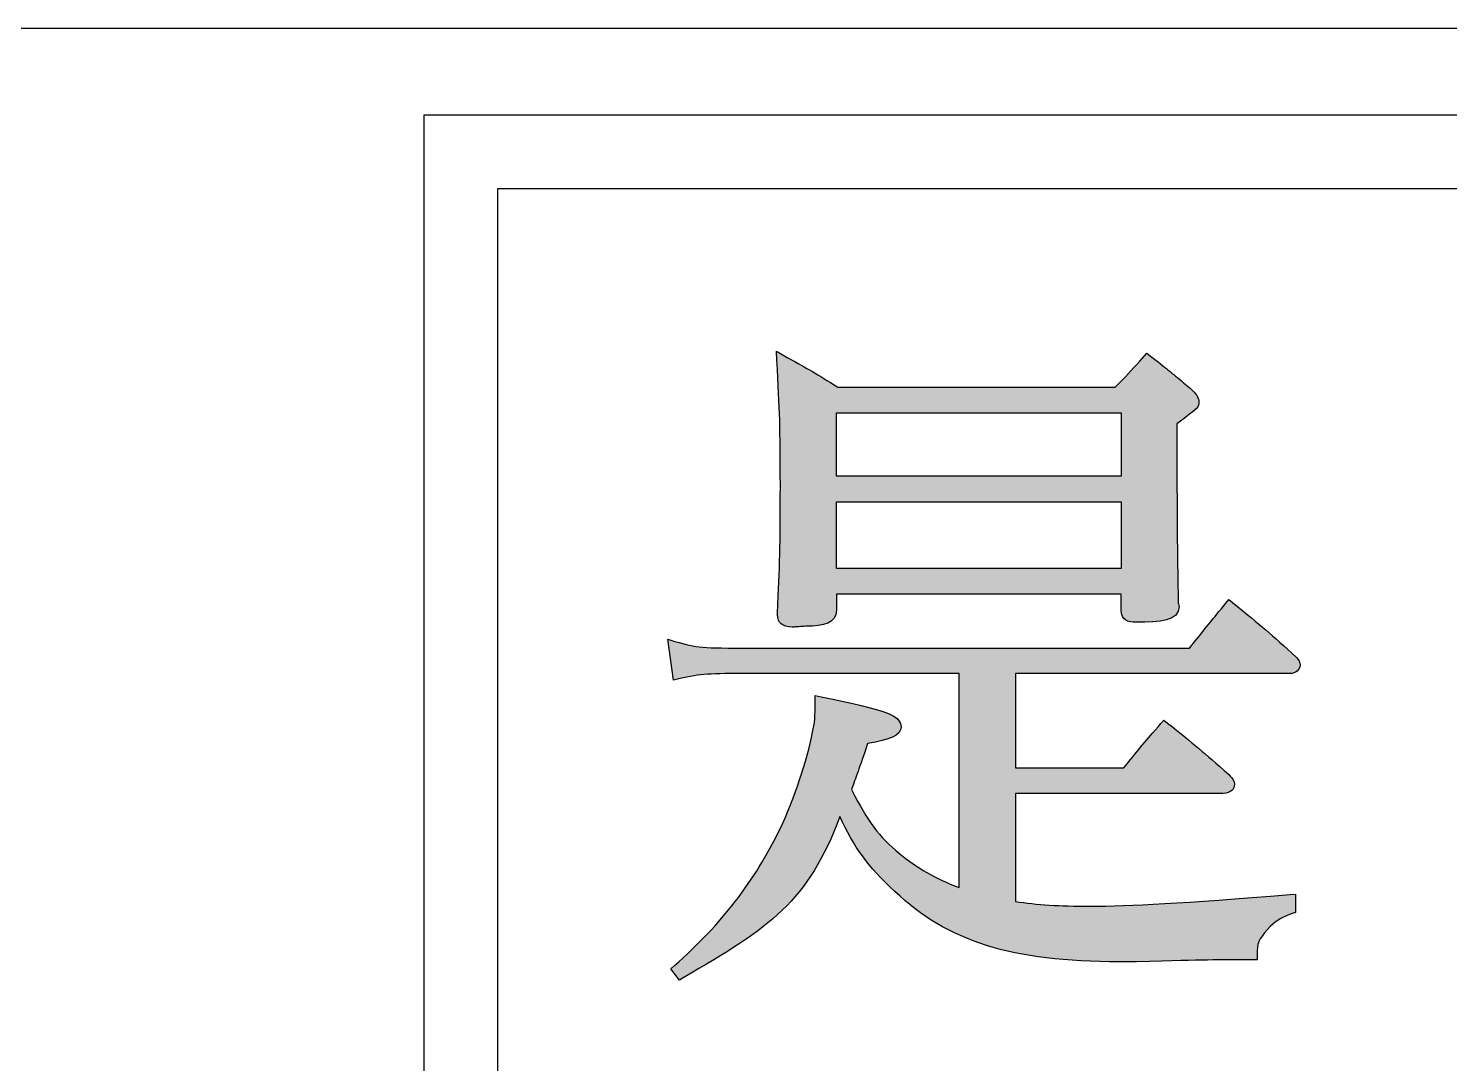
# Paper-space layout 'Layout1' of a CAD drawing. Extents: x -33 to 1767, y -6 to 331.
# Drawn here: x 304.59 to 353.11, y 275.52 to 310.86 of the extents above; entities that cross this region are included whole.
import ezdxf

# ---------------------------------------------------------------- set-up
doc = ezdxf.new("R2010")
doc.units = 0
doc.header["$LTSCALE"] = 10
doc.header["$MEASUREMENT"] = 0
doc.layers.add('E 立面标注尺寸', color=9, linetype='Continuous')
doc.layers.add('P图框', color=9, linetype='Continuous')

psp = doc.layouts.get("Layout1")

# ---------------------------------------------------------------- hatches: boundary and pattern name
at = {"layer": 'P图框', "lineweight": -3}
h = psp.add_hatch(color=256, dxfattribs=at)
edge = h.paths.add_edge_path()
edge.add_spline(control_points=[(343.845, 291.246), (343.823, 292.064), (343.798, 293.797), (343.798, 295.987), (343.798, 295.987), (343.798, 297.353), (343.798, 297.353)], knot_values=[14, 14, 14, 14, 15, 15, 15, 16, 16, 16, 16], degree=3, periodic=0)
edge.add_spline(control_points=[(343.798, 297.353), (344.546, 297.914), (344.546, 297.92), (344.546, 298.114)], knot_values=[16, 16, 16, 16, 17, 17, 17, 17], degree=3, periodic=0)
edge.add_spline(control_points=[(344.546, 298.114), (344.546, 298.276), (344.446, 298.377), (344.253, 298.569)], knot_values=[17, 17, 17, 17, 18, 18, 18, 18], degree=3, periodic=0)
edge.add_spline(control_points=[(344.253, 298.569), (344.253, 298.569), (344.022, 298.762), (344.022, 298.762)], knot_values=[18.00001, 18.00001, 18.00001, 18.00001, 19, 19, 19, 19], degree=3, periodic=0)
edge.add_spline(control_points=[(344.022, 298.762), (343.627, 299.091), (343.41, 299.273), (342.892, 299.672)], knot_values=[19, 19, 19, 19, 20, 20, 20, 20], degree=3, periodic=0)
edge.add_spline(control_points=[(342.892, 299.672), (342.892, 299.672), (342.77, 299.766), (342.77, 299.766)], knot_values=[20.00001, 20.00001, 20.00001, 20.00001, 20.99999, 20.99999, 20.99999, 20.99999], degree=3, periodic=0)
edge.add_spline(control_points=[(342.77, 299.766), (342.77, 299.766), (342.77, 299.766), (342.77, 299.766), (342.77, 299.766), (342.525, 299.494), (342.525, 299.494)], knot_values=[20.99999, 20.99999, 20.99999, 20.99999, 21, 21, 21, 22, 22, 22, 22], degree=3, periodic=0)
edge.add_spline(control_points=[(342.525, 299.494), (342.223, 299.157), (342.065, 298.981), (341.693, 298.608), (341.693, 298.608), (332.225, 298.608), (332.225, 298.608)], knot_values=[22, 22, 22, 22, 23, 23, 23, 24, 24, 24, 24], degree=3, periodic=0)
edge.add_spline(control_points=[(332.225, 298.608), (331.479, 299.076), (331.21, 299.226), (330.513, 299.615)], knot_values=[24, 24, 24, 24, 25, 25, 25, 25], degree=3, periodic=0)
edge.add_spline(control_points=[(330.513, 299.615), (330.513, 299.615), (330.125, 299.832), (330.125, 299.832)], knot_values=[25.00001, 25.00001, 25.00001, 25.00001, 25.99999, 25.99999, 25.99999, 25.99999], degree=3, periodic=0)
edge.add_spline(control_points=[(330.125, 299.832), (330.125, 299.832), (330.141, 299.531), (330.141, 299.531)], knot_values=[26.00001, 26.00001, 26.00001, 26.00001, 27, 27, 27, 27], degree=3, periodic=0)
edge.add_spline(control_points=[(330.141, 299.531), (330.235, 297.762), (330.257, 297.267), (330.257, 295.239)], knot_values=[27, 27, 27, 27, 28, 28, 28, 28], degree=3, periodic=0)
edge.add_spline(control_points=[(330.257, 295.239), (330.257, 293.145), (330.235, 292.529), (330.164, 290.891)], knot_values=[0, 0, 0, 0, 1, 1, 1, 1], degree=3, periodic=0)
edge.add_spline(control_points=[(330.164, 290.891), (330.164, 290.891), (330.164, 290.844), (330.164, 290.844)], knot_values=[1.00001, 1.00001, 1.00001, 1.00001, 2, 2, 2, 2], degree=3, periodic=0)
edge.add_spline(control_points=[(330.164, 290.844), (330.164, 290.563), (330.33, 290.42), (330.657, 290.42)], knot_values=[2, 2, 2, 2, 3, 3, 3, 3], degree=3, periodic=0)
edge.add_spline(control_points=[(330.657, 290.42), (330.657, 290.42), (330.728, 290.42), (330.728, 290.42)], knot_values=[3.00001, 3.00001, 3.00001, 3.00001, 4, 4, 4, 4], degree=3, periodic=0)
edge.add_spline(control_points=[(330.728, 290.42), (330.772, 290.42), (330.826, 290.425), (330.887, 290.43)], knot_values=[4, 4, 4, 4, 5, 5, 5, 5], degree=3, periodic=0)
edge.add_spline(control_points=[(330.887, 290.43), (330.957, 290.436), (331.037, 290.444), (331.131, 290.444)], knot_values=[5, 5, 5, 5, 6, 6, 6, 6], degree=3, periodic=0)
edge.add_spline(control_points=[(331.131, 290.444), (331.758, 290.465), (332.142, 290.512), (332.179, 290.995)], knot_values=[6, 6, 6, 6, 7, 7, 7, 7], degree=3, periodic=0)
edge.add_spline(control_points=[(332.179, 290.995), (332.179, 290.995), (332.18, 291.542), (332.18, 291.542)], knot_values=[7.00001, 7.00001, 7.00001, 7.00001, 7.99999, 7.99999, 7.99999, 7.99999], degree=3, periodic=0)
edge.add_spline(control_points=[(332.18, 291.542), (332.18, 291.542), (334.61, 291.542), (337.039, 291.542)], knot_values=[8, 8, 8, 8, 8.5, 8.5, 8.5, 8.5], degree=3, periodic=0)
edge.add_spline(control_points=[(337.039, 291.542), (339.469, 291.542), (341.899, 291.542), (341.899, 291.542)], knot_values=[8.5, 8.5, 8.5, 8.5, 9, 9, 9, 9], degree=3, periodic=0)
edge.add_spline(control_points=[(341.899, 291.542), (341.899, 291.542), (341.899, 291.007), (341.899, 291.007)], knot_values=[9.00001, 9.00001, 9.00001, 9.00001, 10, 10, 10, 10], degree=3, periodic=0)
edge.add_spline(control_points=[(341.899, 291.007), (341.899, 290.635), (342.137, 290.584), (342.393, 290.584)], knot_values=[10, 10, 10, 10, 11, 11, 11, 11], degree=3, periodic=0)
edge.add_spline(control_points=[(342.393, 290.584), (343.229, 290.584), (343.868, 290.624), (343.868, 291.124)], knot_values=[11, 11, 11, 11, 12, 12, 12, 12], degree=3, periodic=0)
edge.add_spline(control_points=[(343.868, 291.124), (343.868, 291.158), (343.86, 291.186), (343.853, 291.211)], knot_values=[12, 12, 12, 12, 13, 13, 13, 13], degree=3, periodic=0)
h.paths.add_polyline_path([(341.899, 294.698), (341.899, 292.413), (332.18, 292.413), (332.18, 294.698)], flags=16)
h.paths.add_polyline_path([(341.899, 295.569), (332.18, 295.569), (332.18, 297.737), (341.899, 297.737)], flags=16)
h = psp.add_hatch(color=256, dxfattribs=at)
edge = h.paths.add_edge_path()
edge.add_spline(control_points=[(340.133, 285.61), (339.207, 285.61), (338.281, 285.61), (338.281, 285.61), (338.281, 285.61), (338.281, 286.415), (338.281, 287.22)], knot_values=[39.5, 39.5, 39.5, 39.5, 40, 40, 40, 40.5, 40.5, 40.5, 40.5], degree=3, periodic=0)
edge.add_spline(control_points=[(338.281, 287.22), (338.281, 288.026), (338.281, 288.831), (338.281, 288.831), (338.281, 288.831), (347.676, 288.831), (347.676, 288.831)], knot_values=[40.5, 40.5, 40.5, 40.5, 41, 41, 41, 42, 42, 42, 42], degree=3, periodic=0)
edge.add_spline(control_points=[(347.676, 288.831), (347.825, 288.831), (348.006, 288.961), (348.006, 289.114)], knot_values=[42, 42, 42, 42, 43, 43, 43, 43], degree=3, periodic=0)
edge.add_spline(control_points=[(348.006, 289.114), (348.006, 289.206), (347.966, 289.293), (347.882, 289.376)], knot_values=[43, 43, 43, 43, 44, 44, 44, 44], degree=3, periodic=0)
edge.add_spline(control_points=[(347.882, 289.376), (346.984, 290.205), (346.709, 290.437), (345.7, 291.254)], knot_values=[44, 44, 44, 44, 45, 45, 45, 45], degree=3, periodic=0)
edge.add_spline(control_points=[(345.7, 291.254), (345.7, 291.254), (345.572, 291.357), (345.572, 291.357)], knot_values=[45.00001, 45.00001, 45.00001, 45.00001, 45.99999, 45.99999, 45.99999, 45.99999], degree=3, periodic=0)
edge.add_spline(control_points=[(345.572, 291.357), (345.572, 291.357), (345.572, 291.357), (345.572, 291.357), (345.572, 291.357), (345.467, 291.23), (345.467, 291.23)], knot_values=[45.99999, 45.99999, 45.99999, 45.99999, 46, 46, 46, 47, 47, 47, 47], degree=3, periodic=0)
edge.add_spline(control_points=[(345.467, 291.23), (345.006, 290.672), (344.812, 290.43), (344.446, 289.972)], knot_values=[47, 47, 47, 47, 48, 48, 48, 48], degree=3, periodic=0)
edge.add_spline(control_points=[(344.446, 289.972), (344.446, 289.972), (344.23, 289.701), (344.23, 289.701)], knot_values=[48.00001, 48.00001, 48.00001, 48.00001, 48.99999, 48.99999, 48.99999, 48.99999], degree=3, periodic=0)
edge.add_spline(control_points=[(344.23, 289.701), (344.23, 289.701), (329.302, 289.701), (329.302, 289.701)], knot_values=[49, 49, 49, 49, 50, 50, 50, 50], degree=3, periodic=0)
edge.add_spline(control_points=[(329.302, 289.701), (327.538, 289.701), (327.432, 289.701), (326.66, 289.928), (326.66, 289.928), (326.625, 289.938), (326.581, 289.951)], knot_values=[50, 50, 50, 50, 51, 51, 51, 51.375023, 51.375023, 51.375023, 51.375023], degree=3, periodic=0)
edge.add_spline(control_points=[(326.581, 289.951), (326.538, 289.964), (326.485, 289.979), (326.45, 289.99)], knot_values=[51.375023, 51.375023, 51.375023, 51.375023, 51.750015, 51.750015, 51.750015, 51.750015], degree=3, periodic=0)
edge.add_spline(control_points=[(326.411, 290.001), (326.411, 290.001), (326.411, 290.001), (326.411, 290.001), (326.411, 290.001), (326.411, 290.001), (326.411, 290.001)], knot_values=[51.999033, 51.999033, 51.999033, 51.999033, 52, 52, 52, 52.001231, 52.001231, 52.001231, 52.001231], degree=3, periodic=0)
edge.add_spline(control_points=[(326.411, 290.001), (326.411, 290.001), (326.411, 290.001), (326.411, 290.001)], knot_values=[52.001231, 52.001231, 52.001231, 52.001231, 52.001963, 52.001963, 52.001963, 52.001963], degree=3, periodic=0)
edge.add_spline(control_points=[(326.411, 290.001), (326.411, 290.001), (326.411, 290.001), (326.411, 290.001)], knot_values=[52.001963, 52.001963, 52.001963, 52.001963, 52.004893, 52.004893, 52.004893, 52.004893], degree=3, periodic=0)
edge.add_spline(control_points=[(326.411, 290.001), (326.411, 290.001), (326.411, 290.001), (326.411, 290.001)], knot_values=[52.004893, 52.004893, 52.004893, 52.004893, 52.007822, 52.007822, 52.007822, 52.007822], degree=3, periodic=0)
edge.add_spline(control_points=[(326.411, 290.001), (326.411, 290.001), (326.411, 290), (326.411, 290)], knot_values=[52.007822, 52.007822, 52.007822, 52.007822, 52.019541, 52.019541, 52.019541, 52.019541], degree=3, periodic=0)
edge.add_spline(control_points=[(326.411, 290), (326.411, 289.999), (326.411, 289.998), (326.412, 289.997)], knot_values=[52.019541, 52.019541, 52.019541, 52.019541, 52.031259, 52.031259, 52.031259, 52.031259], degree=3, periodic=0)
edge.add_spline(control_points=[(326.412, 289.997), (326.412, 289.993), (326.413, 289.986), (326.415, 289.977)], knot_values=[52.031259, 52.031259, 52.031259, 52.031259, 52.078133, 52.078133, 52.078133, 52.078133], degree=3, periodic=0)
edge.add_spline(control_points=[(326.415, 289.977), (326.416, 289.968), (326.418, 289.956), (326.42, 289.941)], knot_values=[52.078133, 52.078133, 52.078133, 52.078133, 52.125008, 52.125008, 52.125008, 52.125008], degree=3, periodic=0)
edge.add_spline(control_points=[(326.42, 289.941), (326.428, 289.884), (326.442, 289.79), (326.458, 289.678)], knot_values=[52.125008, 52.125008, 52.125008, 52.125008, 52.312504, 52.312504, 52.312504, 52.312504], degree=3, periodic=0)
edge.add_spline(control_points=[(326.458, 289.678), (326.475, 289.566), (326.494, 289.436), (326.513, 289.305)], knot_values=[52.312504, 52.312504, 52.312504, 52.312504, 52.5, 52.5, 52.5, 52.5], degree=3, periodic=0)
edge.add_spline(control_points=[(326.513, 289.305), (326.532, 289.174), (326.551, 289.044), (326.568, 288.932)], knot_values=[52.5, 52.5, 52.5, 52.5, 52.687496, 52.687496, 52.687496, 52.687496], degree=3, periodic=0)
edge.add_spline(control_points=[(326.568, 288.932), (326.584, 288.82), (326.598, 288.726), (326.606, 288.669)], knot_values=[52.687496, 52.687496, 52.687496, 52.687496, 52.874992, 52.874992, 52.874992, 52.874992], degree=3, periodic=0)
edge.add_spline(control_points=[(326.606, 288.669), (326.608, 288.654), (326.61, 288.642), (326.611, 288.633)], knot_values=[52.874992, 52.874992, 52.874992, 52.874992, 52.921867, 52.921867, 52.921867, 52.921867], degree=3, periodic=0)
edge.add_spline(control_points=[(326.615, 288.609), (326.615, 288.609), (326.615, 288.609), (326.615, 288.609), (326.615, 288.609), (326.615, 288.609), (326.615, 288.609)], knot_values=[52.999502, 52.999502, 52.999502, 52.999502, 53, 53, 53, 53.002431, 53.002431, 53.002431, 53.002431], degree=3, periodic=0)
edge.add_spline(control_points=[(326.615, 288.609), (326.615, 288.609), (326.615, 288.609), (326.615, 288.609)], knot_values=[53.002431, 53.002431, 53.002431, 53.002431, 53.003896, 53.003896, 53.003896, 53.003896], degree=3, periodic=0)
edge.add_spline(control_points=[(326.615, 288.609), (326.615, 288.609), (326.615, 288.609), (326.615, 288.609)], knot_values=[53.003896, 53.003896, 53.003896, 53.003896, 53.009755, 53.009755, 53.009755, 53.009755], degree=3, periodic=0)
edge.add_spline(control_points=[(326.615, 288.609), (326.615, 288.609), (326.615, 288.609), (326.615, 288.609)], knot_values=[53.009755, 53.009755, 53.009755, 53.009755, 53.015615, 53.015615, 53.015615, 53.015615], degree=3, periodic=0)
edge.add_spline(control_points=[(326.615, 288.609), (326.615, 288.609), (326.615, 288.609), (326.616, 288.609)], knot_values=[53.015615, 53.015615, 53.015615, 53.015615, 53.039052, 53.039052, 53.039052, 53.039052], degree=3, periodic=0)
edge.add_spline(control_points=[(326.616, 288.609), (326.616, 288.609), (326.616, 288.609), (326.617, 288.609)], knot_values=[53.039052, 53.039052, 53.039052, 53.039052, 53.062489, 53.062489, 53.062489, 53.062489], degree=3, periodic=0)
edge.add_spline(control_points=[(326.617, 288.609), (326.619, 288.61), (326.622, 288.61), (326.626, 288.611)], knot_values=[53.062489, 53.062489, 53.062489, 53.062489, 53.156237, 53.156237, 53.156237, 53.156237], degree=3, periodic=0)
edge.add_spline(control_points=[(326.626, 288.611), (326.631, 288.612), (326.636, 288.614), (326.642, 288.615)], knot_values=[53.156237, 53.156237, 53.156237, 53.156237, 53.249985, 53.249985, 53.249985, 53.249985], degree=3, periodic=0)
edge.add_spline(control_points=[(326.642, 288.615), (326.667, 288.62), (326.704, 288.629), (326.734, 288.635)], knot_values=[53.249985, 53.249985, 53.249985, 53.249985, 53.624977, 53.624977, 53.624977, 53.624977], degree=3, periodic=0)
edge.add_spline(control_points=[(326.734, 288.635), (326.765, 288.642), (326.79, 288.648), (326.79, 288.648)], knot_values=[53.624977, 53.624977, 53.624977, 53.624977, 54, 54, 54, 54], degree=3, periodic=0)
edge.add_spline(control_points=[(326.79, 288.648), (327.613, 288.831), (327.741, 288.831), (329.302, 288.831), (329.302, 288.831), (331.066, 288.831), (332.83, 288.831)], knot_values=[0, 0, 0, 0, 1, 1, 1, 1.5, 1.5, 1.5, 1.5], degree=3, periodic=0)
edge.add_spline(control_points=[(332.83, 288.831), (334.595, 288.831), (336.359, 288.831), (336.359, 288.831), (336.359, 288.831), (336.359, 281.523), (336.359, 281.523)], knot_values=[1.5, 1.5, 1.5, 1.5, 2, 2, 2, 3, 3, 3, 3], degree=3, periodic=0)
edge.add_spline(control_points=[(336.359, 281.523), (335.539, 281.842), (334.925, 282.193), (334.339, 282.674)], knot_values=[3, 3, 3, 3, 4, 4, 4, 4], degree=3, periodic=0)
edge.add_spline(control_points=[(334.339, 282.674), (333.585, 283.291), (333.27, 283.75), (332.686, 284.871)], knot_values=[4, 4, 4, 4, 5, 5, 5, 5], degree=3, periodic=0)
edge.add_spline(control_points=[(332.686, 284.871), (332.832, 285.269), (332.95, 285.601), (333.238, 286.442)], knot_values=[5, 5, 5, 5, 6, 6, 6, 6], degree=3, periodic=0)
edge.add_spline(control_points=[(333.238, 286.442), (333.994, 286.577), (334.377, 286.708), (334.377, 287.01)], knot_values=[6, 6, 6, 6, 7, 7, 7, 7], degree=3, periodic=0)
edge.add_spline(control_points=[(334.377, 287.01), (334.377, 287.396), (333.893, 287.579), (331.649, 288.038)], knot_values=[7, 7, 7, 7, 8, 8, 8, 8], degree=3, periodic=0)
edge.add_spline(control_points=[(331.649, 288.038), (331.649, 288.038), (331.45, 288.079), (331.45, 288.079)], knot_values=[8.00001, 8.00001, 8.00001, 8.00001, 8.99999, 8.99999, 8.99999, 8.99999], degree=3, periodic=0)
edge.add_spline(control_points=[(331.45, 288.079), (331.45, 288.079), (331.45, 288.079), (331.45, 288.079), (331.45, 288.079), (331.45, 287.875), (331.45, 287.875)], knot_values=[8.99999, 8.99999, 8.99999, 8.99999, 9, 9, 9, 10, 10, 10, 10], degree=3, periodic=0)
edge.add_spline(control_points=[(331.45, 287.875), (331.45, 287.382), (331.428, 287.13), (331.359, 286.832)], knot_values=[10, 10, 10, 10, 11, 11, 11, 11], degree=3, periodic=0)
edge.add_spline(control_points=[(331.359, 286.832), (331.16, 285.837), (330.735, 284.571), (330.251, 283.53)], knot_values=[11, 11, 11, 11, 12, 12, 12, 12], degree=3, periodic=0)
edge.add_spline(control_points=[(330.251, 283.53), (329.346, 281.697), (328.267, 280.3), (326.643, 278.859)], knot_values=[12, 12, 12, 12, 13, 13, 13, 13], degree=3, periodic=0)
edge.add_spline(control_points=[(326.643, 278.859), (326.643, 278.859), (326.516, 278.746), (326.516, 278.746)], knot_values=[13.00001, 13.00001, 13.00001, 13.00001, 13.99999, 13.99999, 13.99999, 13.99999], degree=3, periodic=0)
edge.add_spline(control_points=[(326.516, 278.746), (326.516, 278.746), (326.516, 278.746), (326.516, 278.746), (326.516, 278.746), (326.818, 278.361), (326.818, 278.361)], knot_values=[13.99999, 13.99999, 13.99999, 13.99999, 14, 14, 14, 14.99999, 14.99999, 14.99999, 14.99999], degree=3, periodic=0)
edge.add_spline(control_points=[(326.818, 278.361), (326.818, 278.361), (326.936, 278.439), (326.936, 278.439)], knot_values=[15.00001, 15.00001, 15.00001, 15.00001, 16, 16, 16, 16], degree=3, periodic=0)
edge.add_spline(control_points=[(326.936, 278.439), (329.936, 280.19), (331.183, 281.021), (332.293, 283.949)], knot_values=[16, 16, 16, 16, 17, 17, 17, 17], degree=3, periodic=0)
edge.add_spline(control_points=[(332.293, 283.949), (332.759, 282.909), (333.25, 282.25), (334.166, 281.396)], knot_values=[17, 17, 17, 17, 18, 18, 18, 18], degree=3, periodic=0)
edge.add_spline(control_points=[(334.166, 281.396), (335.947, 279.686), (338.168, 278.989), (341.832, 278.989)], knot_values=[18, 18, 18, 18, 19, 19, 19, 19], degree=3, periodic=0)
edge.add_spline(control_points=[(341.832, 278.989), (341.832, 278.989), (342.421, 278.989), (342.421, 278.989)], knot_values=[19.00001, 19.00001, 19.00001, 19.00001, 20, 20, 20, 20], degree=3, periodic=0)
edge.add_spline(control_points=[(342.421, 278.989), (344.99, 279.059), (344.99, 279.059), (346.367, 279.059)], knot_values=[20, 20, 20, 20, 21, 21, 21, 21], degree=3, periodic=0)
edge.add_spline(control_points=[(346.367, 279.059), (346.367, 279.059), (346.533, 279.059), (346.533, 279.059)], knot_values=[21.00001, 21.00001, 21.00001, 21.00001, 21.99999, 21.99999, 21.99999, 21.99999], degree=3, periodic=0)
edge.add_spline(control_points=[(346.533, 279.059), (346.533, 279.059), (346.533, 279.059), (346.533, 279.059), (346.533, 279.059), (346.533, 279.225), (346.533, 279.225)], knot_values=[21.99999, 21.99999, 21.99999, 21.99999, 22, 22, 22, 23, 23, 23, 23], degree=3, periodic=0)
edge.add_spline(control_points=[(346.533, 279.225), (346.533, 279.625), (346.583, 279.748), (346.886, 280.094)], knot_values=[23, 23, 23, 23, 24, 24, 24, 24], degree=3, periodic=0)
edge.add_spline(control_points=[(346.886, 280.094), (347.144, 280.373), (347.31, 280.48), (347.734, 280.636)], knot_values=[24, 24, 24, 24, 25, 25, 25, 25], degree=3, periodic=0)
edge.add_spline(control_points=[(347.734, 280.636), (347.734, 280.636), (347.842, 280.676), (347.842, 280.676)], knot_values=[25.00001, 25.00001, 25.00001, 25.00001, 25.99999, 25.99999, 25.99999, 25.99999], degree=3, periodic=0)
edge.add_spline(control_points=[(347.842, 280.676), (347.842, 280.676), (347.842, 280.676), (347.842, 280.676), (347.842, 280.676), (347.842, 281.299), (347.842, 281.299)], knot_values=[25.99999, 25.99999, 25.99999, 25.99999, 26, 26, 26, 26.99999, 26.99999, 26.99999, 26.99999], degree=3, periodic=0)
edge.add_spline(control_points=[(347.842, 281.299), (347.842, 281.299), (347.663, 281.285), (347.663, 281.285)], knot_values=[27.00001, 27.00001, 27.00001, 27.00001, 28, 28, 28, 28], degree=3, periodic=0)
edge.add_spline(control_points=[(347.663, 281.285), (343.953, 280.988), (342.228, 280.888), (340.827, 280.888)], knot_values=[28, 28, 28, 28, 29, 29, 29, 29], degree=3, periodic=0)
edge.add_spline(control_points=[(340.827, 280.888), (339.773, 280.888), (339.022, 280.935), (338.281, 281.05), (338.281, 281.05), (338.281, 281.973), (338.281, 282.895)], knot_values=[29, 29, 29, 29, 30, 30, 30, 30.5, 30.5, 30.5, 30.5], degree=3, periodic=0)
edge.add_spline(control_points=[(338.281, 282.895), (338.281, 283.817), (338.281, 284.74), (338.281, 284.74), (338.281, 284.74), (345.362, 284.74), (345.362, 284.74)], knot_values=[30.5, 30.5, 30.5, 30.5, 31, 31, 31, 32, 32, 32, 32], degree=3, periodic=0)
edge.add_spline(control_points=[(345.362, 284.74), (345.657, 284.74), (345.762, 284.905), (345.762, 285.046)], knot_values=[32, 32, 32, 32, 33, 33, 33, 33], degree=3, periodic=0)
edge.add_spline(control_points=[(345.762, 285.046), (345.762, 285.144), (345.705, 285.242), (345.566, 285.381)], knot_values=[33, 33, 33, 33, 34, 34, 34, 34], degree=3, periodic=0)
edge.add_spline(control_points=[(345.566, 285.381), (344.68, 286.171), (344.399, 286.404), (343.479, 287.14)], knot_values=[34, 34, 34, 34, 35, 35, 35, 35], degree=3, periodic=0)
edge.add_spline(control_points=[(343.479, 287.14), (343.479, 287.14), (343.355, 287.238), (343.355, 287.238)], knot_values=[35.00001, 35.00001, 35.00001, 35.00001, 35.99999, 35.99999, 35.99999, 35.99999], degree=3, periodic=0)
edge.add_spline(control_points=[(343.355, 287.238), (343.355, 287.238), (343.355, 287.238), (343.355, 287.238), (343.355, 287.238), (343.251, 287.121), (343.251, 287.121)], knot_values=[35.99999, 35.99999, 35.99999, 35.99999, 36, 36, 36, 37, 37, 37, 37], degree=3, periodic=0)
edge.add_spline(control_points=[(343.251, 287.121), (342.703, 286.507), (342.523, 286.283), (342.044, 285.683)], knot_values=[37, 37, 37, 37, 38, 38, 38, 38], degree=3, periodic=0)
edge.add_spline(control_points=[(342.044, 285.683), (342.044, 285.683), (341.986, 285.61), (341.986, 285.61)], knot_values=[38.00001, 38.00001, 38.00001, 38.00001, 38.99999, 38.99999, 38.99999, 38.99999], degree=3, periodic=0)
edge.add_spline(control_points=[(341.986, 285.61), (341.986, 285.61), (341.986, 285.61), (341.986, 285.61), (341.986, 285.61), (341.059, 285.61), (340.133, 285.61)], knot_values=[38.99999, 38.99999, 38.99999, 38.99999, 39, 39, 39, 39.5, 39.5, 39.5, 39.5], degree=3, periodic=0)

# ---------------------------------------------------------------- linework, layer by layer
at = {"layer": 'E 立面标注尺寸'}
psp.add_lwpolyline([(387.094, 13.88), (387.091, 310.856), (-32.915, 310.856), (-32.912, 13.88)], close=True, dxfattribs=at)
at = {"layer": 'P图框', "lineweight": -3}
for points in [[(384.145, 241.86), (318.095, 241.86), (318.095, 307.91), (384.145, 307.91), (384.145, 241.86)], [(381.63, 244.375), (320.61, 244.375), (320.61, 305.395), (381.63, 305.395), (381.63, 244.375)], [(332.18, 295.569), (332.18, 297.737), (341.899, 297.737), (341.899, 295.569), (332.18, 295.569)], [(341.899, 294.698), (341.899, 292.413), (332.18, 292.413), (332.18, 294.698), (341.899, 294.698)]]:
    psp.add_lwpolyline(points, dxfattribs=at)
for points, knots in [([(330.257, 295.239), (330.257, 293.145), (330.235, 292.529), (330.164, 290.891), (330.164, 290.891), (330.164, 290.844), (330.164, 290.844), (330.164, 290.563), (330.33, 290.42), (330.657, 290.42), (330.657, 290.42), (330.728, 290.42), (330.728, 290.42), (330.772, 290.42), (330.826, 290.425), (330.887, 290.43), (330.957, 290.436), (331.037, 290.444), (331.131, 290.444), (331.758, 290.465), (332.142, 290.512), (332.179, 290.995), (332.179, 290.995), (332.18, 291.542), (332.18, 291.542), (332.18, 291.542), (341.899, 291.542), (341.899, 291.542), (341.899, 291.542), (341.899, 291.007), (341.899, 291.007), (341.899, 290.635), (342.137, 290.584), (342.393, 290.584), (343.229, 290.584), (343.868, 290.624), (343.868, 291.124), (343.868, 291.158), (343.86, 291.186), (343.853, 291.211), (343.853, 291.211), (343.845, 291.246), (343.845, 291.246), (343.823, 292.064), (343.798, 293.797), (343.798, 295.987), (343.798, 295.987), (343.798, 297.353), (343.798, 297.353), (344.546, 297.914), (344.546, 297.92), (344.546, 298.114), (344.546, 298.276), (344.446, 298.377), (344.253, 298.569), (344.253, 298.569), (344.022, 298.762), (344.022, 298.762), (343.627, 299.091), (343.41, 299.273), (342.892, 299.672), (342.892, 299.672), (342.77, 299.766), (342.77, 299.766), (342.77, 299.766), (342.525, 299.494), (342.525, 299.494), (342.223, 299.157), (342.065, 298.981), (341.693, 298.608), (341.693, 298.608), (332.225, 298.608), (332.225, 298.608), (331.479, 299.076), (331.21, 299.226), (330.513, 299.615), (330.513, 299.615), (330.125, 299.832), (330.125, 299.832), (330.125, 299.832), (330.141, 299.531), (330.141, 299.531), (330.235, 297.762), (330.257, 297.267), (330.257, 295.239)], [0, 0, 0, 0, 1, 1, 1, 2, 2, 2, 3, 3, 3, 4, 4, 4, 5, 5, 5, 6, 6, 6, 7, 7, 7, 8, 8, 8, 9, 9, 9, 10, 10, 10, 11, 11, 11, 12, 12, 12, 13, 13, 13, 14, 14, 14, 15, 15, 15, 16, 16, 16, 17, 17, 17, 18, 18, 18, 19, 19, 19, 20, 20, 20, 21, 21, 21, 22, 22, 22, 23, 23, 23, 24, 24, 24, 25, 25, 25, 26, 26, 26, 27, 27, 27, 28, 28, 28, 28]), ([(326.79, 288.648), (327.613, 288.831), (327.741, 288.831), (329.302, 288.831), (329.302, 288.831), (336.359, 288.831), (336.359, 288.831), (336.359, 288.831), (336.359, 281.523), (336.359, 281.523), (335.539, 281.842), (334.925, 282.193), (334.339, 282.674), (333.585, 283.291), (333.27, 283.75), (332.686, 284.871), (332.832, 285.269), (332.95, 285.601), (333.238, 286.442), (333.994, 286.577), (334.377, 286.708), (334.377, 287.01), (334.377, 287.396), (333.893, 287.579), (331.649, 288.038), (331.649, 288.038), (331.45, 288.079), (331.45, 288.079), (331.45, 288.079), (331.45, 287.875), (331.45, 287.875), (331.45, 287.382), (331.428, 287.13), (331.359, 286.832), (331.16, 285.837), (330.735, 284.571), (330.251, 283.53), (329.346, 281.697), (328.267, 280.3), (326.643, 278.859), (326.643, 278.859), (326.516, 278.746), (326.516, 278.746), (326.516, 278.746), (326.818, 278.361), (326.818, 278.361), (326.818, 278.361), (326.936, 278.439), (326.936, 278.439), (329.936, 280.19), (331.183, 281.021), (332.293, 283.949), (332.759, 282.909), (333.25, 282.25), (334.166, 281.396), (335.947, 279.686), (338.168, 278.989), (341.832, 278.989), (341.832, 278.989), (342.421, 278.989), (342.421, 278.989), (344.99, 279.059), (344.99, 279.059), (346.367, 279.059), (346.367, 279.059), (346.533, 279.059), (346.533, 279.059), (346.533, 279.059), (346.533, 279.225), (346.533, 279.225), (346.533, 279.625), (346.583, 279.748), (346.886, 280.094), (347.144, 280.373), (347.31, 280.48), (347.734, 280.636), (347.734, 280.636), (347.842, 280.676), (347.842, 280.676), (347.842, 280.676), (347.842, 281.299), (347.842, 281.299), (347.842, 281.299), (347.663, 281.285), (347.663, 281.285), (343.953, 280.988), (342.228, 280.888), (340.827, 280.888), (339.773, 280.888), (339.022, 280.935), (338.281, 281.05), (338.281, 281.05), (338.281, 284.74), (338.281, 284.74), (338.281, 284.74), (345.362, 284.74), (345.362, 284.74), (345.657, 284.74), (345.762, 284.905), (345.762, 285.046), (345.762, 285.144), (345.705, 285.242), (345.566, 285.381), (344.68, 286.171), (344.399, 286.404), (343.479, 287.14), (343.479, 287.14), (343.355, 287.238), (343.355, 287.238), (343.355, 287.238), (343.251, 287.121), (343.251, 287.121), (342.703, 286.507), (342.523, 286.283), (342.044, 285.683), (342.044, 285.683), (341.986, 285.61), (341.986, 285.61), (341.986, 285.61), (338.281, 285.61), (338.281, 285.61), (338.281, 285.61), (338.281, 288.831), (338.281, 288.831), (338.281, 288.831), (347.676, 288.831), (347.676, 288.831), (347.825, 288.831), (348.006, 288.961), (348.006, 289.114), (348.006, 289.206), (347.966, 289.293), (347.882, 289.376), (346.984, 290.205), (346.709, 290.437), (345.7, 291.254), (345.7, 291.254), (345.572, 291.357), (345.572, 291.357), (345.572, 291.357), (345.467, 291.23), (345.467, 291.23), (345.006, 290.672), (344.812, 290.43), (344.446, 289.972), (344.446, 289.972), (344.23, 289.701), (344.23, 289.701), (344.23, 289.701), (329.302, 289.701), (329.302, 289.701), (327.538, 289.701), (327.432, 289.701), (326.66, 289.928), (326.66, 289.928), (326.411, 290.001), (326.411, 290.001), (326.411, 290.001), (326.615, 288.609), (326.615, 288.609), (326.615, 288.609), (326.79, 288.648), (326.79, 288.648)], [0, 0, 0, 0, 1, 1, 1, 2, 2, 2, 3, 3, 3, 4, 4, 4, 5, 5, 5, 6, 6, 6, 7, 7, 7, 8, 8, 8, 9, 9, 9, 10, 10, 10, 11, 11, 11, 12, 12, 12, 13, 13, 13, 14, 14, 14, 15, 15, 15, 16, 16, 16, 17, 17, 17, 18, 18, 18, 19, 19, 19, 20, 20, 20, 21, 21, 21, 22, 22, 22, 23, 23, 23, 24, 24, 24, 25, 25, 25, 26, 26, 26, 27, 27, 27, 28, 28, 28, 29, 29, 29, 30, 30, 30, 31, 31, 31, 32, 32, 32, 33, 33, 33, 34, 34, 34, 35, 35, 35, 36, 36, 36, 37, 37, 37, 38, 38, 38, 39, 39, 39, 40, 40, 40, 41, 41, 41, 42, 42, 42, 43, 43, 43, 44, 44, 44, 45, 45, 45, 46, 46, 46, 47, 47, 47, 48, 48, 48, 49, 49, 49, 50, 50, 50, 51, 51, 51, 52, 52, 52, 53, 53, 53, 54, 54, 54, 54])]:
    psp.add_open_spline(points, degree=3, knots=knots, dxfattribs=at)

doc.saveas('drawing.dxf')
